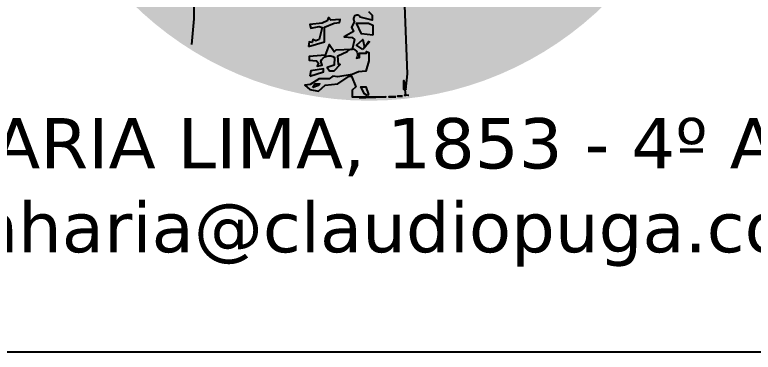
# Model space of a CAD drawing. Header units: millimetres. Extents: x -2290 to 5505, y -2157 to 2343.
# Drawn here: x 5115.6 to 5223.7, y -1578 to -1528.6 of the extents above; entities that cross this region are included whole.
import ezdxf

# ---------------------------------------------------------------- set-up
doc = ezdxf.new("R2010")
doc.units = ezdxf.units.MM
doc.header["$LTSCALE"] = 50
doc.layers.add('CARIMBO', color=7, linetype='Continuous')
doc.layers.add('F-LOGO', color=7, linetype='Continuous')
doc.styles.add('Graphite Light Narrow', font='')
doc.styles.get('Graphite Light Narrow').set_extended_font_data('Graphite Light Narrow')

# ---------------------------------------------------------------- blocks, each defined once
blk = doc.blocks.new('LOGO_CP')
at = {"layer": 'F-LOGO', "true_color": 0xfbb000}
h = blk.add_hatch(color=40, dxfattribs=at)
h.dxf.hatch_style = 1
h.paths.add_polyline_path([(41.348, 0.17, 1), (-41.495, 0.17, 1)])
at = {"layer": 'F-LOGO'}
h = blk.add_hatch(color=1, dxfattribs=at)
h.dxf.hatch_style = 1
h.paths.add_polyline_path([(16.198, 3.424), (14.529, 4.025), (13.888, 4.079), (13.944, 4.236), (12.889, 4.616), (10.875, 4.374, -0.184109), (9.509, 4.079), (9.498, 4.209), (8.085, 4.039), (4.781, 1.713, -0.03298), (4.625, 1.603), (0.906, -2.067), (0.061, -3.833), (0.676, -4.678), (0.292, -10.516), (0.138, -11.438), (-0.169, -11.822), (0.2, -18.285, -0.178204), (0.145, -19.491), (0.061, -21.347), (0.642, -26.137), (-0.016, -29.028), (0.126, -30.552), (0.292, -30.718), (0.292, -31.333), (0.196, -31.307), (0.369, -33.176), (-0.092, -35.606), (-0.092, -36.326), (-0.476, -37.632), (-0.092, -40.781), (4.326, -40.556), (4.286, -40.551), (4.44, -40.551), (4.363, -39.859), (4.209, -39.859), (4.209, -38.784), (4.44, -39.859), (4.67, -37.939), (4.286, -28.414), (4.056, -29.182), (4.056, -21.577), (3.825, -17.66), (3.518, -17.429), (3.441, -10.439), (3.595, -9.978, -0.267216), (4.593, -4.294), (7.512, -1.452), (8.665, -0.684), (10.201, -0.377, -0.239025), (14.349, -0.146), (16.192, -0.223), (17.652, -1.145), (20.033, -3.449), (20.648, -3.526), (19.923, -0.875, -0.036156), (19.72, -0.594), (18.175, 1.551, -0.01058), (18.141, 1.599)])
h = blk.add_hatch(color=1, dxfattribs=at)
h.dxf.hatch_style = 1
h.paths.add_polyline_path([(-21.666, -31.879), (-21.888, -34.268), (-29.167, -28.836), (-28.821, -27.569), (-28.514, -25.879), (-27.746, -18.351), (-27.131, -15.509), (-26.44, -13.358), (-26.286, -12.052), (-26.516, -10.132), (-25.748, -6.752), (-24.903, -4.985), (-24.107, -3.243), (-23.06, -2.835), (-21.908, -1.682), (-20.371, -0.377), (-18.489, 0.468), (-16.3, 1.16), (-14.029, 1.016), (-12.037, 1.006), (-10.309, 0.123), (-9.08, -0.761), (-7.927, -2.374), (-7.5, -3.676), (-7.163, -4.79), (-8.503, -4.798), (-9.521, -4.055), (-10.665, -3.519), (-12.028, -3.192), (-13.155, -3.144), (-15.091, -3.447), (-16.3, -3.68), (-18.655, -5.249), (-20.592, -8.215), (-21.139, -11.515), (-20.982, -13.226), (-20.679, -17.353), (-20.832, -20.041), (-21.293, -22.96), (-21.293, -25.649), (-21.6, -28.414)])
at = {"layer": 'F-LOGO', "color": 1}
for points in [[(-0.169, -30.257), (0.292, -30.718), (0.292, -31.333), (-1.168, -30.949, 1.162517), (-1.859, -31.486), (-2.243, -32.178), (-2.013, -32.715), (-3.165, -33.407), (-2.166, -33.484), (-1.859, -33.714), (-2.166, -34.943), (-4.164, -35.02), (-4.394, -35.25), (-5.008, -34.329), (-5.469, -35.634), (-7.467, -35.788), (-7.467, -36.249), (-6.545, -36.326), (-6.314, -36.633), (-6.468, -37.017), (-5.853, -36.863), (-6.007, -36.403, -0.486799), (-4.317, -35.942), (-4.394, -36.863), (-5.239, -37.171), (-4.932, -37.555), (-4.394, -37.555), (-3.626, -36.787), (-3.856, -36.787), (-3.933, -35.711), (-2.781, -35.174, -1.009831), (-1.629, -36.018), (-1.245, -35.942), (-1.245, -35.404), (-0.4, -35.404), (-0.4, -35.174), (-0.092, -35.327), (-0.092, -36.326), (-0.476, -37.632), (-1.398, -37.708), (-2.166, -38.016), (-3.933, -38.323), (-4.548, -38.246), (-5.008, -38.553), (-6.237, -38.553), (-7.313, -39.245), (-8.004, -39.321), (-7.39, -39.859), (-6.314, -40.09), (-5.469, -39.321), (-3.933, -39.168), (-2.55, -38.246), (-2.243, -38.246), (-1.705, -39.552), (-2.166, -39.936), (-2.166, -40.781), (1.982, -40.781, -0.021395), (-1.311, -40.878)], [(4.834, -40.626, -0.00006), (4.824, -40.627), (4.286, -40.551), (4.44, -40.551), (4.363, -39.859), (4.209, -39.859), (4.209, -38.784), (4.44, -39.859), (4.67, -37.939), (4.286, -28.414)]]:
    blk.add_lwpolyline(points, format="xyb", dxfattribs=at)
blk.add_lwpolyline([(-21.892, -34.314), (-21.6, -31.179), (-21.6, -28.414)], dxfattribs=at)
for points in [[(-7.543, -34.559), (-5.546, -34.021), (-5.546, -32.178), (-4.394, -31.717), (-3.703, -31.64), (-3.626, -31.256), (-4.778, -31.333), (-5.085, -31.026), (-5.239, -31.41), (-5.853, -31.717), (-7.39, -31.87), (-7.236, -32.331), (-6.237, -32.101), (-5.853, -32.255), (-6.237, -33.714), (-6.622, -33.868), (-7.006, -33.714), (-7.082, -34.098), (-7.467, -34.021)], [(0.369, -33.176), (-1.014, -33.023), (-1.629, -31.717), (-0.169, -31.717), (0.369, -31.947)], [(-0.86, -34.943), (-1.629, -34.405), (-0.86, -33.714), (-0.63, -34.713), (-0.169, -33.944), (-0.016, -34.021)], [(-7.39, -38.246), (-5.7, -37.708), (-5.7, -37.324), (-7.236, -37.555)], [(-7.006, -39.629), (-6.698, -39.168), (-6.161, -39.168), (-6.314, -39.398)], [(-0.323, -40.627), (-0.63, -40.397), (-1.091, -39.552), (-0.476, -39.552), (-0.169, -40.474)], [(3.211, -40.781), (2.366, -40.781), (3.211, -40.781)], [(4.056, -40.704), (3.441, -40.704), (4.056, -40.704)]]:
    blk.add_lwpolyline(points, close=True, dxfattribs=at)
at = {"layer": 'F-LOGO', "color": 1, "insert": (-131.022, -43.395), "char_height": 6.19195, "width": 358.7696, "attachment_point": 1, "style": 'Graphite Light Narrow'}
blk.add_mtext('\\pi33.832;{\\fVerdana|b0|i0|c0|p34;AV.  BRIG. FARIA LIMA, 1853 - 4º ANDAR - SP   F:+55 (11) 3813-6855\\P\\pi29.068;e-mail: engenharia@claudiopuga.com.br  -  site:www.claudiopuga.com.br}', dxfattribs=at)

msp = doc.modelspace()

# ---------------------------------------------------------------- linework, layer by layer
at = {"layer": 'CARIMBO', "color": 6}
msp.add_line((5454.767, -1577.999), (4604.767, -1577.999), dxfattribs=at)

# ---------------------------------------------------------------- block references
at = {"layer": 'F-LOGO', "xscale": 1.188858461142835, "yscale": 1.188858461142835, "zscale": 1.188858461142835}
msp.add_blockref('LOGO_CP', (5167.594, -1492.135), dxfattribs=at)

doc.saveas('drawing.dxf')
